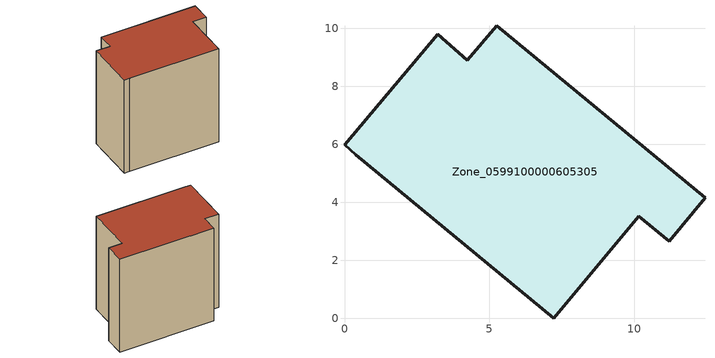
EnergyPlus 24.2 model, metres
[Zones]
Zone_0599100000605305
 floor ground (C_G): 10.15,3.53 7.22,0 0.39,5.65 0,5.99 3.21,9.79 4.24,8.91 5.25,10.1 12.43,4.15 11.2,2.67 z0
 wall outside (C_F): 4.24,8.91 3.21,9.79 0,5.99 0.39,5.65 7.22,0 10.15,3.53 11.2,2.67 12.43,4.15 5.25,10.1 4.24,8.91 z0:9.89
 roof outside (C_R): 12.43,4.15 5.25,10.1 4.24,8.91 3.21,9.79 0,5.99 0.39,5.65 7.22,0 10.15,3.53 11.2,2.67 z9.89
[BUILDING]
Pand.0599100000605305: North Axis=0; Terrain=City; Loads Convergence Tolerance Value=0.04; Temperature Convergence Tolerance Value=0.4; Solar Distribution=FullExterior; Maximum Number of Warmup Days=25; Minimum Number of Warmup Days=1
[Site:Location]
Rotterdam.The.Hague.AP_ZH_NLD Design_Conditions: Latitude=51.96; Longitude=4.45; Time Zone=1; Elevation=-4.5
[SITE:GROUNDTEMPERATURE:BUILDINGSURFACE]
18, 18, 18, 18, 18, 18, 18, 18, 18, 18, 18, 18
[MATERIAL] Thermal Absorptance=0.9; Solar Absorptance=0.7; Visible Absorptance=0.7
Name | Roughness | Thickness | Conductivity | Density | Specific Heat
G.TI.1946 | MediumSmooth | 0.15 | 1 | 540 | 1210
F.TI.1946 | Rough | 0.3 | 0.857143 | 1920 | 840
R.TI.1946 | MediumRough | 0.2 | 0.1 | 1500 | 1000
[CONSTRUCTION]
C_G: G.TI.1946
C_F: F.TI.1946
C_R: R.TI.1946
[ZONE]
Zone_0599100000605305: Type=1; Multiplier=1; Ceiling Height=Autocalculate; Volume=Autocalculate; Floor Area=autocalculate; Part of Total Floor Area=Yes
[ZONEINFILTRATION:DESIGNFLOWRATE]
Infil_Zone_0599100000605305: Zone or ZoneList or Space or SpaceList=Zone_0599100000605305; Schedule=AlwaysOn; Design Flow Rate Calculation Method=Flow/Area; Flow Rate per Floor Area=0.003; Constant Term Coefficient=1; Temperature Term Coefficient=0; Velocity Term Coefficient=0; Velocity Squared Term Coefficient=0
[HVACTEMPLATE:ZONE:IDEALLOADSAIRSYSTEM]
Zone_0599100000605305: Maximum Heating Supply Air Temperature=50; Minimum Cooling Supply Air Temperature=13; Maximum Heating Supply Air Humidity Ratio=0.0156; Minimum Cooling Supply Air Humidity Ratio=0.0077; Heating Limit=NoLimit; Cooling Limit=NoLimit; Dehumidification Control Type=ConstantSensibleHeatRatio; Cooling Sensible Heat Ratio=0.7; Dehumidification Setpoint=60; Humidification Control Type=None; Humidification Setpoint=30; Outdoor Air Method=None; Outdoor Air Flow Rate per Person=0.00944; Outdoor Air Flow Rate per Zone Floor Area=0; Outdoor Air Flow Rate per Zone=0; Demand Controlled Ventilation Type=None; Outdoor Air Economizer Type=NoEconomizer; Heat Recovery Type=None; Sensible Heat Recovery Effectiveness=0.7; Latent Heat Recovery Effectiveness=0.65
[ZONECONTROL:THERMOSTAT]
ThermostatControl_Zone_0599100000605305: Zone or ZoneList=Zone_0599100000605305; Control Type Schedule=DualSetpointControlType; Control 1=Thermostat_Zone_0599100000605305; Temperature Difference Between Cutout And Setpoint=0
[THERMOSTATSETPOINT:DUALSETPOINT]
Thermostat_Zone_0599100000605305: Heating Setpoint Temperature Schedule=HeatingSetpoint_Zone_0599100000605305; Cooling Setpoint Temperature Schedule=CoolingSetpoint_Zone_0599100000605305
[SCHEDULE:COMPACT]
HeatingSetpoint_Zone_0599100000605305: Through: 12/31, For: AllDays, Until: 24:00, 21
CoolingSetpoint_Zone_0599100000605305: Through: 12/31, For: AllDays, Until: 24:00, 24
DualSetpointControlType: Through: 12/31, For: AllDays, Until: 24:00, 4
AlwaysOn: Through: 12/31, For: AllDays, Until: 24:00, 1
